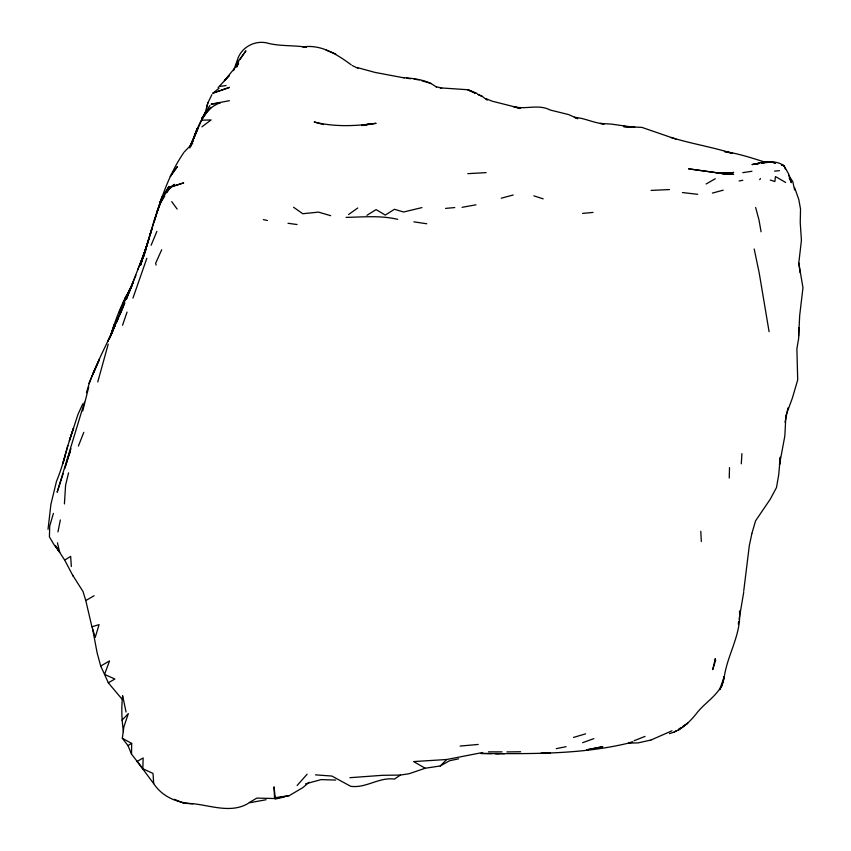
<?xml version="1.0" encoding="UTF-8"?>
<svg xmlns="http://www.w3.org/2000/svg" width="851" height="851" viewBox="0 0 851 851"><rect width="100%" height="100%" fill="white"/><g stroke="black" fill="none" stroke-linecap="round" stroke-linejoin="round"><path stroke-width="1.28" d="M123.48 731.669C121.629 719.829 121.331 707.553 122.64 695.703L126.054 711.989M247.949 803.535C231.217 813.471 211.048 805.652 193.305 803.738L192.347 803.652C176.997 802.887 162.371 796.781 153.701 783.633L153.01 773.442L142.84 768.73L131.522 754.092L131.671 743.423L122.321 738.232L123.916 726.722L128.341 713.585L121.97 720.212M798.823 327.678L798.685 338.187L796.887 348.772L797.695 379.95L792.387 398.055L785.92 415.501L784.824 436.031L779.495 464.667L780.293 457.221L778.708 474.847L776.474 487.58L770.283 499.154L755.571 520.823L751.954 533.226M739.466 610.965C741.412 634.048 727.945 653.706 724.446 675.822M729.243 478.039L729.509 467.603M142.84 768.73L143.149 757.954L136.777 761.645M798.663 335.985L799.695 315.391L802.972 287.734L798.791 262.991L801.429 240.29L800.238 222.643L800.525 209.059L798.791 199.474L794.579 187.614M741.295 463.827L741.923 453.604M64.41 503.909L65.601 485.176L68.569 472.869M48.028 529.322L50.932 504.228L56.496 481.294C63.74 464.04 67.101 445.594 73.58 428.096L69.399 440.637L77.92 414.554L82.749 403.853M743.71 591.179L749.316 545.597L751.88 533.534M743.71 592.253L739.125 619.23M738.274 623.953L738.7 621.592M785.016 422.309L787.983 407.895M788.483 173.668L783.952 165.7C774.58 159.041 762.315 162.371 751.954 164.594L759.507 163.339M57.942 531.939L60.357 519.95M82.749 410.895L88.727 387.141M67.793 445.467L62.836 463.784L65.442 454.7M86.451 392.726C92.355 371.142 103.301 351.24 112.672 330.975M206.676 107.332L207.846 102.918L211.888 94.663M205.708 110.949L207.846 102.918M108.226 344.123L97.759 381.929M236.801 67.069L238.588 60.793L245.928 50.805L240.025 59.496M130.16 289.117L126.352 299.329L146.053 248.184L140.17 264.959L149.053 238.333L140.606 265.214L151.712 229.291L149.999 235.323C158.499 206.889 166.658 177.689 183.582 152.893M154.02 222.419L162.105 196.581L154.233 220.154L143.713 256.428L151.712 229.291M53.4 513.387L49.72 526.099L49.411 536.864L54.06 544.768L59.644 552.118L57.453 542.81M84.472 402.172L57.145 492.25L63.208 473.486M64.782 468.571L65.91 464.848M66.282 463.604L70.303 450.7L65.708 465.433M146.808 258.342L132.958 298.084M68.761 455.285L70.973 448.626M109.577 338.602L114.374 324.167M191.635 143.798L192.751 140.426L190.794 146.351M111.417 333.049C116.215 317.902 121.906 302.828 130.075 289.17L129.256 290.414L132.394 284.67L119.417 312.264L132.511 283.691M122.544 325.273L127.044 312.094M236.589 66.591L238.588 60.793L235.599 66.016L238.546 61.666M724.307 676.481C722.254 693.639 705.564 701.192 696.171 713.893C689.204 722.616 680.492 730.658 669.45 733.615M233.578 70.633L238.333 57.304C243.014 46.624 254.715 40.688 266.086 42.752C279.149 46.507 293.01 45.029 306.36 47.199M191.666 143.862C197.453 128.331 202.942 108.662 220.26 102.833L211.091 104.162L229.419 100.684M192.145 142.542L197.198 128.522L190.486 145.819L201.187 121.087M111.662 333.188L124.767 302.818L119.906 314.891M68.825 455.253L70.122 451.807M189.826 147.968L197.762 128.852M141.128 261.619L146.372 248.003L137.745 269.841M83.802 432.319L78.409 446.02M110.63 336.219L115.396 324.752L107.747 341.517L110.247 336.273M91.919 376.397L99.195 359.92L92.791 374.206M203.336 116.64L205.219 111.981M151.127 245.258L156.903 231.344M190.486 145.819L192.751 140.277L190.198 145.649M135.894 275.224L128.586 293.095L133.299 282.16M88.823 383.514L96.184 366.59M161.711 249.737L155.616 263.299L156.084 265.097M116.47 322.603L118.651 317.806M122.682 307.796L114.938 324.497M123.384 302.871L124.842 299.765M125.895 297.552L133.352 282.192M122.895 303.903L125.735 298.233M126.873 295.967L128.586 292.574M237.365 65.559L238.588 63.4L224.366 80.696L229.419 75.399L218.09 87.664M759.73 179.689L760.432 178.487M205.453 112.119L211.091 107.354L201.921 118.098L209.889 105.481M201.485 120.416L206.346 112.64L201.921 118.098M164.775 195.996L160.605 202.666L157.254 211.314L163.36 195.858L160.605 202.666L164.754 194.475L170.338 187.114L174.423 184.348L165.254 192.603L170.338 187.114L183.582 182.912L170.338 187.114L166.86 192.666M192.751 143.149L184.135 152.106M309.179 782.271L302.765 787.664L289.276 795.632L275.256 797.664L274.554 798.536L256.864 798.089L248.63 802.918L266.086 799.738M297.127 785.505L307.147 774.197M349.878 777.697L382.418 775.314L400.342 775.08L409.257 773.687L425.17 768.24L440.265 765.964L446.722 759.507L482.591 752.518M212.92 93.142L229.419 87.419L212.92 93.142L219.058 88.217M201.921 126.831L211.091 119.938L201.921 120.193M678.619 730.02L687.778 723.148L682.566 726.584M348.591 214.526L357.76 208.006M400.342 775.08L394.428 779.09C378.95 776.963 366.175 788.409 350.718 786.313L331.826 776.048L315.54 774.867M674.226 732.083L676.311 730.711M678.396 729.328L680.481 727.956M366.93 215.303L376.099 209.591L385.269 215.08L394.428 209.282L403.597 212.005L421.936 207.601M91.919 626.762L99.078 624.623L95.216 637.442L91.919 626.762L85.781 600.551L94.131 595.721M108.311 682.81L114.885 679.013L104.556 674.386L100.705 666.025L109.534 660.929L104.556 674.386L108.311 682.81L121.938 699.022M122.321 738.232L127.958 745.561L131.671 743.423M706.117 183.997L715.287 178.742M440.265 765.964L449.434 760.783L458.604 758.826M651.175 739.945L671.971 730.786M634.144 740.7L645.047 736.402M582.605 742.689L593.881 738.625M573.478 737.434L585.616 733.849M305.552 783.856L321.093 779.612L335.656 780.069M501.239 198.209L513.217 194.985M712.383 193.092L723.244 190.167M275.256 799.068L284.425 796.919M650.866 740.051L637.995 742.912L628.4 743.104M289.276 795.632L274.554 798.536L274.022 786.835L275.256 797.664M556.277 748.667L566.064 746.667M739.104 181.008L742.785 180.274M361.643 125.501L371.983 123.586L361.866 125.437M462.05 207.336L475.996 204.804M628.846 742.732L632.782 742.051C588.084 753.582 541.279 753.837 495.271 753.582L504.441 753.741M762.028 162.913L771.995 162.02M759.241 163.36L754.05 164.211L759.049 163.435M761.836 162.935L768.315 161.871L761.124 162.509M361.941 125.533L376.099 123.31C355.675 126.129 334.283 127.107 314.179 121.97L323.465 124.586M761.539 163.041L770.283 161.679L775.261 163.137M742.785 172.657L751.954 171.264M220.26 86.323L226.058 85.557M478.23 744.455L460.114 746.072M582.552 213.399L593.019 212.42M774.58 171.115L779.452 170.668M445.552 208.399L454.753 207.57M486.102 172.625L467.773 173.668M651.111 190.401L669.45 189.571M446.722 759.507L413.639 761.581L425.17 768.24M506.919 751.922L520.621 751.741M541.108 753.071L550.278 752.965L545.448 752.997M346.08 217.377C363.271 217.058 380.759 215.282 397.683 219.345M488.474 751.858L502.058 751.869M491.548 753.635L480.975 753.454L498.963 753.656M697.714 194.315L682.438 192.549M604.072 123.884L600.434 123.459L611.209 124.086L631.144 126.895L623.613 126.512L641.941 127.395L675.822 139.075M623.613 126.512L634.718 127.076M192.751 803.801L183.582 803.259L174.423 799.28M403.597 77.611C414.841 78.643 427.457 79.781 436.489 87.217M306.477 47.241L302.765 46.901C321.433 44.209 337.028 54.432 351.272 64.867M406.789 78.239L410.533 78.739M414.267 79.228L419.245 79.877M603.965 123.842C593.775 123.108 584.658 117.981 574.393 117.321L577.776 118.704L568.606 114.566L550.172 110.024C538.257 103.737 525.641 109.949 513.6 106.598L519.642 108.524M288 223.292L297.042 224.526M404.299 77.92L375.014 72.409L357.76 67.708M413.863 221.856L426.723 223.749M671.035 137.458C691.172 143.681 711.915 147 732.137 153.276L724.446 151.521C738.774 153.552 752.103 158.137 765.889 162.413M263.331 219.632L267.384 220.483M330.688 215.686L318.519 212.122L302.765 213.729L293.595 207.272M436.648 86.813L441.669 88.1L440.265 87.866L467.773 89.738L476.932 93.312M421.936 80.824L431.095 83.43M781.473 164.966L783.952 165.7L785.537 169.328M773.187 162.381L775.58 163.126M781.569 164.966L783.952 165.7M770.283 180.072L774.889 181.518L775.452 176.572L785.664 182.465M533.832 195.847L543.204 198.847M520.631 108.375L492.282 101.216L486.102 98.737M326.082 50.156L335.72 54.007M475.571 93.333L467.773 89.738L475.518 93.259M477.805 94.365L482.262 96.418L487.24 100.163M477.762 94.312L482.262 96.418M352.357 65.57L357.867 68.271M137.756 762.209L153.701 783.633M171.711 201.623L177.136 209.069M59.644 552.118L55.241 545.438L64.41 559.692M788.622 175.21L792.824 181.752L794.611 189.975M73.112 576.106L64.719 560.128L70.676 556.341L71.335 566.543M72.782 575.372L83.026 591.551L85.781 600.551M789.207 177.785L791.313 182.625L788.622 173.966M127.958 745.561L131.522 754.092M100.705 666.025L97.142 652.951L92.663 629.197M755.624 207.463L759.007 220.005L761.071 231.78M769.081 331.677L759.23 273.054L754.188 248.981M798.791 262.991L800.121 272.809M700.788 531.279L701.33 541.555M714.883 660.28L712.723 669.631L715.606 660.333L715.287 658.578L714.883 660.28M724.307 676.311L722.031 685.587L719.744 689.704L724.307 676.311M164.126 194.113L160.041 202.336L169.019 186.348L164.126 194.113M129.735 290.691L124.927 298.499L129.756 290.702M174.423 170.636L170.285 176.497L177.412 166.573L174.423 170.636M602.646 746.721L586.945 749.784L602.646 746.721M733.615 172.455L724.446 173.817L688.757 168.86L724.446 173.817L733.615 174.402L716.531 172.87L732.051 172.689L716.585 172.838L724.446 173.817L733.615 172.455"/></g></svg>
